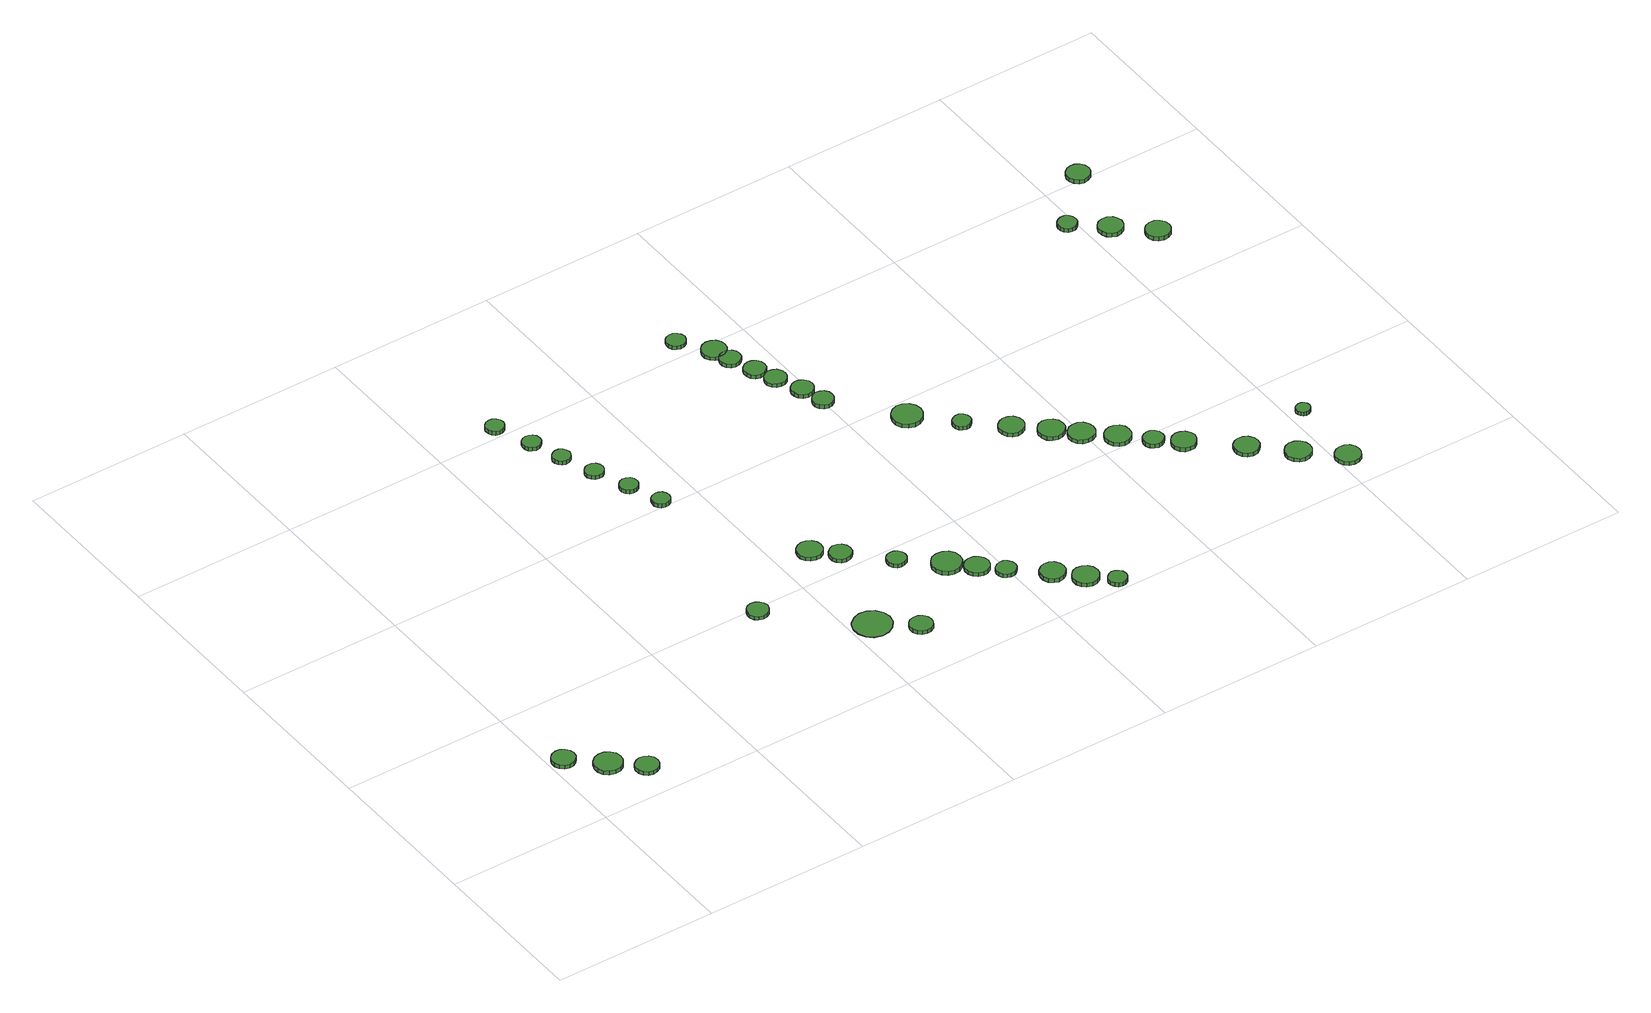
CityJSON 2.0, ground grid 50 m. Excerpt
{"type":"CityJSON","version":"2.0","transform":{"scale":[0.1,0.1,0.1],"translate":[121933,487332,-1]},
"CityObjects":{
"tree1":{"type":"SolitaryVegetationObject","attributes":{"function":"something"},"geometry":[{"type":"MultiSurface","lod":"1","boundaries":[[[0,1,2,3,4,5,6,7,8,9,10,11,12,13,14]],[[15,16,17,18,19,20,21,22,23,24,25,26,27,28,29]],[[0,29,28,1]],[[1,28,27,2]],[[2,27,26,3]],[[3,26,25,4]],[[4,25,24,5]],[[5,24,23,6]],[[6,23,22,7]],[[7,22,21,8]],[[8,21,20,9]],[[9,20,19,10]],[[10,19,18,11]],[[11,18,17,12]],[[12,17,16,13]],[[13,16,15,14]],[[14,15,29,0]]]}]},
"tree2":{"type":"SolitaryVegetationObject","attributes":{"function":"something"},"geometry":[{"type":"MultiSurface","lod":"1","boundaries":[[[30,31,32,33,34,35,36,37,38,39,40,41,42,43,44]],[[45,46,47,48,49,50,51,52,53,54,55,56,57,58,59]],[[30,59,58,31]],[[31,58,57,32]],[[32,57,56,33]],[[33,56,55,34]],[[34,55,54,35]],[[35,54,53,36]],[[36,53,52,37]],[[37,52,51,38]],[[38,51,50,39]],[[39,50,49,40]],[[40,49,48,41]],[[41,48,47,42]],[[42,47,46,43]],[[43,46,45,44]],[[44,45,59,30]]]}]},
"tree3":{"type":"SolitaryVegetationObject","attributes":{"function":"something"},"geometry":[{"type":"MultiSurface","lod":"1","boundaries":[[[60,61,62,63,64,65,66,67,68,69,70,71,72,73,74]],[[75,76,77,78,79,80,81,82,83,84,85,86,87,88,89]],[[60,89,88,61]],[[61,88,87,62]],[[62,87,86,63]],[[63,86,85,64]],[[64,85,84,65]],[[65,84,83,66]],[[66,83,82,67]],[[67,82,81,68]],[[68,81,80,69]],[[69,80,79,70]],[[70,79,78,71]],[[71,78,77,72]],[[72,77,76,73]],[[73,76,75,74]],[[74,75,89,60]]]}]},
"tree4":{"type":"SolitaryVegetationObject","attributes":{"function":"something"},"geometry":[{"type":"MultiSurface","lod":"1","boundaries":[[[90,91,92,93,94,95,96,97,98,99,100,101,102,103,104]],[[105,106,107,108,109,110,111,112,113,114,115,116,117,118,119]],[[90,119,118,91]],[[91,118,117,92]],[[92,117,116,93]],[[93,116,115,94]],[[94,115,114,95]],[[95,114,113,96]],[[96,113,112,97]],[[97,112,111,98]],[[98,111,110,99]],[[99,110,109,100]],[[100,109,108,101]],[[101,108,107,102]],[[102,107,106,103]],[[103,106,105,104]],[[104,105,119,90]]]}]},
"tree5":{"type":"SolitaryVegetationObject","attributes":{"function":"something"},"geometry":[{"type":"MultiSurface","lod":"1","boundaries":[[[120,121,122,123,124,125,126,127,128,129,130,131,132,133,134]],[[135,136,137,138,139,140,141,142,143,144,145,146,147,148,149]],[[120,149,148,121]],[[121,148,147,122]],[[122,147,146,123]],[[123,146,145,124]],[[124,145,144,125]],[[125,144,143,126]],[[126,143,142,127]],[[127,142,141,128]],[[128,141,140,129]],[[129,140,139,130]],[[130,139,138,131]],[[131,138,137,132]],[[132,137,136,133]],[[133,136,135,134]],[[134,135,149,120]]]}]},
"tree6":{"type":"SolitaryVegetationObject","attributes":{"function":"something"},"geometry":[{"type":"MultiSurface","lod":"1","boundaries":[[[150,151,152,153,154,155,156,157,158,159,160,161,162,163,164]],[[165,166,167,168,169,170,171,172,173,174,175,176,177,178,179]],[[150,179,178,151]],[[151,178,177,152]],[[152,177,176,153]],[[153,176,175,154]],[[154,175,174,155]],[[155,174,173,156]],[[156,173,172,157]],[[157,172,171,158]],[[158,171,170,159]],[[159,170,169,160]],[[160,169,168,161]],[[161,168,167,162]],[[162,167,166,163]],[[163,166,165,164]],[[164,165,179,150]]]}]},
"tree7":{"type":"SolitaryVegetationObject","attributes":{"function":"something"},"geometry":[{"type":"MultiSurface","lod":"1","boundaries":[[[180,181,182,183,184,185,186,187,188,189,190,191,192,193,194]],[[195,196,197,198,199,200,201,202,203,204,205,206,207,208,209]],[[180,209,208,181]],[[181,208,207,182]],[[182,207,206,183]],[[183,206,205,184]],[[184,205,204,185]],[[185,204,203,186]],[[186,203,202,187]],[[187,202,201,188]],[[188,201,200,189]],[[189,200,199,190]],[[190,199,198,191]],[[191,198,197,192]],[[192,197,196,193]],[[193,196,195,194]],[[194,195,209,180]]]}]},
"tree8":{"type":"SolitaryVegetationObject","attributes":{"function":"something"},"geometry":[{"type":"MultiSurface","lod":"1","boundaries":[[[210,211,212,213,214,215,216,217,218,219,220,221,222,223,224]],[[225,226,227,228,229,230,231,232,233,234,235,236,237,238,239]],[[210,239,238,211]],[[211,238,237,212]],[[212,237,236,213]],[[213,236,235,214]],[[214,235,234,215]],[[215,234,233,216]],[[216,233,232,217]],[[217,232,231,218]],[[218,231,230,219]],[[219,230,229,220]],[[220,229,228,221]],[[221,228,227,222]],[[222,227,226,223]],[[223,226,225,224]],[[224,225,239,210]]]}]},
"tree9":{"type":"SolitaryVegetationObject","attributes":{"function":"something"},"geometry":[{"type":"MultiSurface","lod":"1","boundaries":[[[240,241,242,243,244,245,246,247,248,249,250,251,252,253,254]],[[255,256,257,258,259,260,261,262,263,264,265,266,267,268,269]],[[240,269,268,241]],[[241,268,267,242]],[[242,267,266,243]],[[243,266,265,244]],[[244,265,264,245]],[[245,264,263,246]],[[246,263,262,247]],[[247,262,261,248]],[[248,261,260,249]],[[249,260,259,250]],[[250,259,258,251]],[[251,258,257,252]],[[252,257,256,253]],[[253,256,255,254]],[[254,255,269,240]]]}]},
"tree10":{"type":"SolitaryVegetationObject","attributes":{"function":"something"},"geometry":[{"type":"MultiSurface","lod":"1","boundaries":[[[270,271,272,273,274,275,276,277,278,279,280,281,282,283,284]],[[285,286,287,288,289,290,291,292,293,294,295,296,297,298,299]],[[270,299,298,271]],[[271,298,297,272]],[[272,297,296,273]],[[273,296,295,274]],[[274,295,294,275]],[[275,294,293,276]],[[276,293,292,277]],[[277,292,291,278]],[[278,291,290,279]],[[279,290,289,280]],[[280,289,288,281]],[[281,288,287,282]],[[282,287,286,283]],[[283,286,285,284]],[[284,285,299,270]]]}]},
"tree11":{"type":"SolitaryVegetationObject","attributes":{"function":"something"},"geometry":[{"type":"MultiSurface","lod":"1","boundaries":[[[300,301,302,303,304,305,306,307,308,309,310,311,312,313,314]],[[315,316,317,318,319,320,321,322,323,324,325,326,327,328,329]],[[300,329,328,301]],[[301,328,327,302]],[[302,327,326,303]],[[303,326,325,304]],[[304,325,324,305]],[[305,324,323,306]],[[306,323,322,307]],[[307,322,321,308]],[[308,321,320,309]],[[309,320,319,310]],[[310,319,318,311]],[[311,318,317,312]],[[312,317,316,313]],[[313,316,315,314]],[[314,315,329,300]]]}]},
"tree12":{"type":"SolitaryVegetationObject","attributes":{"function":"something"},"geometry":[{"type":"MultiSurface","lod":"1","boundaries":[[[330,331,332,333,334,335,336,337,338,339,340,341,342,343,344]],[[345,346,347,348,349,350,351,352,353,354,355,356,357,358,359]],[[330,359,358,331]],[[331,358,357,332]],[[332,357,356,333]],[[333,356,355,334]],[[334,355,354,335]],[[335,354,353,336]],[[336,353,352,337]],[[337,352,351,338]],[[338,351,350,339]],[[339,350,349,340]],[[340,349,348,341]],[[341,348,347,342]],[[342,347,346,343]],[[343,346,345,344]],[[344,345,359,330]]]}]},
"tree13":{"type":"SolitaryVegetationObject","attributes":{"function":"something"},"geometry":[{"type":"MultiSurface","lod":"1","boundaries":[[[360,361,362,363,364,365,366,367,368,369,370,371,372,373,374]],[[375,376,377,378,379,380,381,382,383,384,385,386,387,388,389]],[[360,389,388,361]],[[361,388,387,362]],[[362,387,386,363]],[[363,386,385,364]],[[364,385,384,365]],[[365,384,383,366]],[[366,383,382,367]],[[367,382,381,368]],[[368,381,380,369]],[[369,380,379,370]],[[370,379,378,371]],[[371,378,377,372]],[[372,377,376,373]],[[373,376,375,374]],[[374,375,389,360]]]}]},
"tree14":{"type":"SolitaryVegetationObject","attributes":{"function":"something"},"geometry":[{"type":"MultiSurface","lod":"1","boundaries":[[[390,391,392,393,394,395,396,397,398,399,400,401,402,403,404]],[[405,406,407,408,409,410,411,412,413,414,415,416,417,418,419]],[[390,419,418,391]],[[391,418,417,392]],[[392,417,416,393]],[[393,416,415,394]],[[394,415,414,395]],[[395,414,413,396]],[[396,413,412,397]],[[397,412,411,398]],[[398,411,410,399]],[[399,410,409,400]],[[400,409,408,401]],[[401,408,407,402]],[[402,407,406,403]],[[403,406,405,404]],[[404,405,419,390]]]}]},
"tree15":{"type":"SolitaryVegetationObject","attributes":{"function":"something"},"geometry":[{"type":"MultiSurface","lod":"1","boundaries":[[[420,421,422,423,424,425,426,427,428,429,430,431,432,433,434]],[[435,436,437,438,439,440,441,442,443,444,445,446,447,448,449]],[[420,449,448,421]],[[421,448,447,422]],[[422,447,446,423]],[[423,446,445,424]],[[424,445,444,425]],[[425,444,443,426]],[[426,443,442,427]],[[427,442,441,428]],[[428,441,440,429]],[[429,440,439,430]],[[430,439,438,431]],[[431,438,437,432]],[[432,437,436,433]],[[433,436,435,434]],[[434,435,449,420]]]}]},
"tree16":{"type":"SolitaryVegetationObject","attributes":{"function":"something"},"geometry":[{"type":"MultiSurface","lod":"1","boundaries":[[[450,451,452,453,454,455,456,457,458,459,460,461,462,463,464]],[[465,466,467,468,469,470,471,472,473,474,475,476,477,478,479]],[[450,479,478,451]],[[451,478,477,452]],[[452,477,476,453]],[[453,476,475,454]],[[454,475,474,455]],[[455,474,473,456]],[[456,473,472,457]],[[457,472,471,458]],[[458,471,470,459]],[[459,470,469,460]],[[460,469,468,461]],[[461,468,467,462]],[[462,467,466,463]],[[463,466,465,464]],[[464,465,479,450]]]}]},
"tree17":{"type":"SolitaryVegetationObject","attributes":{"function":"something"},"geometry":[{"type":"MultiSurface","lod":"1","boundaries":[[[480,481,482,483,484,485,486,487,488,489,490,491,492,493,494]],[[495,496,497,498,499,500,501,502,503,504,505,506,507,508,509]],[[480,509,508,481]],[[481,508,507,482]],[[482,507,506,483]],[[483,506,505,484]],[[484,505,504,485]],[[485,504,503,486]],[[486,503,502,487]],[[487,502,501,488]],[[488,501,500,489]],[[489,500,499,490]],[[490,499,498,491]],[[491,498,497,492]],[[492,497,496,493]],[[493,496,495,494]],[[494,495,509,480]]]}]},
"tree18":{"type":"SolitaryVegetationObject","attributes":{"function":"something"},"geometry":[{"type":"MultiSurface","lod":"1","boundaries":[[[510,511,512,513,514,515,516,517,518,519,520,521,522,523,524]],[[525,526,527,528,529,530,531,532,533,534,535,536,537,538,539]],[[510,539,538,511]],[[511,538,537,512]],[[512,537,536,513]],[[513,536,535,514]],[[514,535,534,515]],[[515,534,533,516]],[[516,533,532,517]],[[517,532,531,518]],[[518,531,530,519]],[[519,530,529,520]],[[520,529,528,521]],[[521,528,527,522]],[[522,527,526,523]],[[523,526,525,524]],[[524,525,539,510]]]}]},
"tree19":{"type":"SolitaryVegetationObject","attributes":{"function":"something"},"geometry":[{"type":"MultiSurface","lod":"1","boundaries":[[[540,541,542,543,544,545,546,547,548,549,550,551,552,553,554]],[[555,556,557,558,559,560,561,562,563,564,565,566,567,568,569]],[[540,569,568,541]],[[541,568,567,542]],[[542,567,566,543]],[[543,566,565,544]],[[544,565,564,545]],[[545,564,563,546]],[[546,563,562,547]],[[547,562,561,548]],[[548,561,560,549]],[[549,560,559,550]],[[550,559,558,551]],[[551,558,557,552]],[[552,557,556,553]],[[553,556,555,554]],[[554,555,569,540]]]}]},
"tree20":{"type":"SolitaryVegetationObject","attributes":{"function":"something"},"geometry":[{"type":"MultiSurface","lod":"1","boundaries":[[[570,571,572,573,574,575,576,577,578,579,580,581,582,583,584]],[[585,586,587,588,589,590,591,592,593,594,595,596,597,598,599]],[[570,599,598,571]],[[571,598,597,572]],[[572,597,596,573]],[[573,596,595,574]],[[574,595,594,575]],[[575,594,593,576]],[[576,593,592,577]],[[577,592,591,578]],[[578,591,590,579]],[[579,590,589,580]],[[580,589,588,581]],[[581,588,587,582]],[[582,587,586,583]],[[583,586,585,584]],[[584,585,599,570]]]}]},
"tree21":{"type":"SolitaryVegetationObject","attributes":{"function":"something"},"geometry":[{"type":"MultiSurface","lod":"1","boundaries":[[[600,601,602,603,604,605,606,607,608,609,610,611,612,613,614]],[[615,616,617,618,619,620,621,622,623,624,625,626,627,628,629]],[[600,629,628,601]],[[601,628,627,602]],[[602,627,626,603]],[[603,626,625,604]],[[604,625,624,605]],[[605,624,623,606]],[[606,623,622,607]],[[607,622,621,608]],[[608,621,620,609]],[[609,620,619,610]],[[610,619,618,611]],[[611,618,617,612]],[[612,617,616,613]],[[613,616,615,614]],[[614,615,629,600]]]}]},
"tree22":{"type":"SolitaryVegetationObject","attributes":{"function":"something"},"geometry":[{"type":"MultiSurface","lod":"1","boundaries":[[[630,631,632,633,634,635,636,637,638,639,640,641,642,643,644]],[[645,646,647,648,649,650,651,652,653,654,655,656,657,658,659]],[[630,659,658,631]],[[631,658,657,632]],[[632,657,656,633]],[[633,656,655,634]],[[634,655,654,635]],[[635,654,653,636]],[[636,653,652,637]],[[637,652,651,638]],[[638,651,650,639]],[[639,650,649,640]],[[640,649,648,641]],[[641,648,647,642]],[[642,647,646,643]],[[643,646,645,644]],[[644,645,659,630]]]}]},
"tree23":{"type":"SolitaryVegetationObject","attributes":{"function":"something"},"geometry":[{"type":"MultiSurface","lod":"1","boundaries":[[[660,661,662,663,664,665,666,667,668,669,670,671,672,673,674]],[[675,676,677,678,679,680,681,682,683,684,685,686,687,688,689]],[[660,689,688,661]],[[661,688,687,662]],[[662,687,686,663]],[[663,686,685,664]],[[664,685,684,665]],[[665,684,683,666]],[[666,683,682,667]],[[667,682,681,668]],[[668,681,680,669]],[[669,680,679,670]],[[670,679,678,671]],[[671,678,677,672]],[[672,677,676,673]],[[673,676,675,674]],[[674,675,689,660]]]}]},
"tree24":{"type":"SolitaryVegetationObject","attributes":{"function":"something"},"geometry":[{"type":"MultiSurface","lod":"1","boundaries":[[[690,691,692,693,694,695,696,697,698,699,700,701,702,703,704]],[[705,706,707,708,709,710,711,712,713,714,715,716,717,718,719]],[[690,719,718,691]],[[691,718,717,692]],[[692,717,716,693]],[[693,716,715,694]],[[694,715,714,695]],[[695,714,713,696]],[[696,713,712,697]],[[697,712,711,698]],[[698,711,710,699]],[[699,710,709,700]],[[700,709,708,701]],[[701,708,707,702]],[[702,707,706,703]],[[703,706,705,704]],[[704,705,719,690]]]}]},
"tree25":{"type":"SolitaryVegetationObject","attributes":{"function":"something"},"geometry":[{"type":"MultiSurface","lod":"1","boundaries":[[[720,721,722,723,724,725,726,727,728,729,730,731,732,733,734]],[[735,736,737,738,739,740,741,742,743,744,745,746,747,748,749]],[[720,749,748,721]],[[721,748,747,722]],[[722,747,746,723]],[[723,746,745,724]],[[724,745,744,725]],[[725,744,743,726]],[[726,743,742,727]],[[727,742,741,728]],[[728,741,740,729]],[[729,740,739,730]],[[730,739,738,731]],[[731,738,737,732]],[[732,737,736,733]],[[733,736,735,734]],[[734,735,749,720]]]}]},
"tree26":{"type":"SolitaryVegetationObject","attributes":{"function":"something"},"geometry":[{"type":"MultiSurface","lod":"1","boundaries":[[[750,751,752,753,754,755,756,757,758,759,760,761,762,763,764]],[[765,766,767,768,769,770,771,772,773,774,775,776,777,778,779]],[[750,779,778,751]],[[751,778,777,752]],[[752,777,776,753]],[[753,776,775,754]],[[754,775,774,755]],[[755,774,773,756]],[[756,773,772,757]],[[757,772,771,758]],[[758,771,770,759]],[[759,770,769,760]],[[760,769,768,761]],[[761,768,767,762]],[[762,767,766,763]],[[763,766,765,764]],[[764,765,779,750]]]}]},
"tree27":{"type":"SolitaryVegetationObject","attributes":{"function":"something"},"geometry":[{"type":"MultiSurface","lod":"1","boundaries":[[[780,781,782,783,784,785,786,787,788,789,790,791,792,793,794]],[[795,796,797,798,799,800,801,802,803,804,805,806,807,808,809]],[[780,809,808,781]],[[781,808,807,782]],[[782,807,806,783]],[[783,806,805,784]],[[784,805,804,785]],[[785,804,803,786]],[[786,803,802,787]],[[787,802,801,788]],[[788,801,800,789]],[[789,800,799,790]],[[790,799,798,791]],[[791,798,797,792]],[[792,797,796,793]],[[793,796,795,794]],[[794,795,809,780]]]}]},
"tree28":{"type":"SolitaryVegetationObject","attributes":{"function":"something"},"geometry":[{"type":"MultiSurface","lod":"1","boundaries":[[[810,811,812,813,814,815,816,817,818,819,820,821,822,823,824]],[[825,826,827,828,829,830,831,832,833,834,835,836,837,838,839]],[[810,839,838,811]],[[811,838,837,812]],[[812,837,836,813]],[[813,836,835,814]],[[814,835,834,815]],[[815,834,833,816]],[[816,833,832,817]],[[817,832,831,818]],[[818,831,830,819]],[[819,830,829,820]],[[820,829,828,821]],[[821,828,827,822]],[[822,827,826,823]],[[823,826,825,824]],[[824,825,839,810]]]}]},
"tree29":{"type":"SolitaryVegetationObject","attributes":{"function":"something"},"geometry":[{"type":"MultiSurface","lod":"1","boundaries":[[[840,841,842,843,844,845,846,847,848,849,850,851,852,853,854]],[[855,856,857,858,859,860,861,862,863,864,865,866,867,868,869]],[[840,869,868,841]],[[841,868,867,842]],[[842,867,866,843]],[[843,866,865,844]],[[844,865,864,845]],[[845,864,863,846]],[[846,863,862,847]],[[847,862,861,848]],[[848,861,860,849]],[[849,860,859,850]],[[850,859,858,851]],[[851,858,857,852]],[[852,857,856,853]],[[853,856,855,854]],[[854,855,869,840]]]}]},
"tree30":{"type":"SolitaryVegetationObject","attributes":{"function":"something"},"geometry":[{"type":"MultiSurface","lod":"1","boundaries":[[[870,871,872,873,874,875,876,877,878,879,880,881,882,883,884]],[[885,886,887,888,889,890,891,892,893,894,895,896,897,898,899]],[[870,899,898,871]],[[871,898,897,872]],[[872,897,896,873]],[[873,896,895,874]],[[874,895,894,875]],[[875,894,893,876]],[[876,893,892,877]],[[877,892,891,878]],[[878,891,890,879]],[[879,890,889,880]],[[880,889,888,881]],[[881,888,887,882]],[[882,887,886,883]],[[883,886,885,884]],[[884,885,899,870]]]}]},
"tree31":{"type":"SolitaryVegetationObject","attributes":{"function":"something"},"geometry":[{"type":"MultiSurface","lod":"1","boundaries":[[[900,901,902,903,904,905,906,907,908,909,910,911,912,913,914]],[[915,916,917,918,919,920,921,922,923,924,925,926,927,928,929]],[[900,929,928,901]],[[901,928,927,902]],[[902,927,926,903]],[[903,926,925,904]],[[904,925,924,905]],[[905,924,923,906]],[[906,923,922,907]],[[907,922,921,908]],[[908,921,920,909]],[[909,920,919,910]],[[910,919,918,911]],[[911,918,917,912]],[[912,917,916,913]],[[913,916,915,914]],[[914,915,929,900]]]}]},
"tree32":{"type":"SolitaryVegetationObject","attributes":{"function":"something"},"geometry":[{"type":"MultiSurface","lod":"1","boundaries":[[[930,931,932,933,934,935,936,937,938,939,940,941,942,943,944]],[[945,946,947,948,949,950,951,952,953,954,955,956,957,958,959]],[[930,959,958,931]],[[931,958,957,932]],[[932,957,956,933]],[[933,956,955,934]],[[934,955,954,935]],[[935,954,953,936]],[[936,953,952,937]],[[937,952,951,938]],[[938,951,950,939]],[[939,950,949,940]],[[940,949,948,941]],[[941,948,947,942]],[[942,947,946,943]],[[943,946,945,944]],[[944,945,959,930]]]}]},
"tree33":{"type":"SolitaryVegetationObject","attributes":{"function":"something"},"geometry":[{"type":"MultiSurface","lod":"1","boundaries":[[[960,961,962,963,964,965,966,967,968,969,970,971,972,973,974]],[[975,976,977,978,979,980,981,982,983,984,985,986,987,988,989]],[[960,989,988,961]],[[961,988,987,962]],[[962,987,986,963]],[[963,986,985,964]],[[964,985,984,965]],[[965,984,983,966]],[[966,983,982,967]],[[967,982,981,968]],[[968,981,980,969]],[[969,980,979,970]],[[970,979,978,971]],[[971,978,977,972]],[[972,977,976,973]],[[973,976,975,974]],[[974,975,989,960]]]}]},
"tree34":{"type":"SolitaryVegetationObject","attributes":{"function":"something"},"geometry":[{"type":"MultiSurface","lod":"1","boundaries":[[[990,991,992,993,994,995,996,997,998,999,1000,1001,1002,1003,1004]],[[1005,1006,1007,1008,1009,1010,1011,1012,1013,1014,1015,1016,1017,1018,1019]],[[990,1019,1018,991]],[[991,1018,1017,992]],[[992,1017,1016,993]],[[993,1016,1015,994]],[[994,1015,1014,995]],[[995,1014,1013,996]],[[996,1013,1012,997]],[[997,1012,1011,998]],[[998,1011,1010,999]],[[999,1010,1009,1000]],[[1000,1009,1008,1001]],[[1001,1008,1007,1002]],[[1002,1007,1006,1003]],[[1003,1006,1005,1004]],[[1004,1005,1019,990]]]}]},
"tree35":{"type":"SolitaryVegetationObject","attributes":{"function":"something"},"geometry":[{"type":"MultiSurface","lod":"1","boundaries":[[[1020,1021,1022,1023,1024,1025,1026,1027,1028,1029,1030,1031,1032,1033,1034]],[[1035,1036,1037,1038,1039,1040,1041,1042,1043,1044,1045,1046,1047,1048,1049]],[[1020,1049,1048,1021]],[[1021,1048,1047,1022]],[[1022,1047,1046,1023]],[[1023,1046,1045,1024]],[[1024,1045,1044,1025]],[[1025,1044,1043,1026]],[[1026,1043,1042,1027]],[[1027,1042,1041,1028]],[[1028,1041,1040,1029]],[[1029,1040,1039,1030]],[[1030,1039,1038,1031]],[[1031,1038,1037,1032]],[[1032,1037,1036,1033]],[[1033,1036,1035,1034]],[[1034,1035,1049,1020]]]}]},
"tree36":{"type":"SolitaryVegetationObject","attributes":{"function":"something"},"geometry":[{"type":"MultiSurface","lod":"1","boundaries":[[[1050,1051,1052,1053,1054,1055,1056,1057,1058,1059,1060,1061,1062,1063,1064]],[[1065,1066,1067,1068,1069,1070,1071,1072,1073,1074,1075,1076,1077,1078,1079]],[[1050,1079,1078,1051]],[[1051,1078,1077,1052]],[[1052,1077,1076,1053]],[[1053,1076,1075,1054]],[[1054,1075,1074,1055]],[[1055,1074,1073,1056]],[[1056,1073,1072,1057]],[[1057,1072,1071,1058]],[[1058,1071,1070,1059]],[[1059,1070,1069,1060]],[[1060,1069,1068,1061]],[[1061,1068,1067,1062]],[[1062,1067,1066,1063]],[[1063,1066,1065,1064]],[[1064,1065,1079,1050]]]}]},
"tree37":{"type":"SolitaryVegetationObject","attributes":{"function":"something"},"geometry":[{"type":"MultiSurface","lod":"1","boundaries":[[[1080,1081,1082,1083,1084,1085,1086,1087,1088,1089,1090,1091,1092,1093,1094]],[[1095,1096,1097,1098,1099,1100,1101,1102,1103,1104,1105,1106,1107,1108,1109]],[[1080,1109,1108,1081]],[[1081,1108,1107,1082]],[[1082,1107,1106,1083]],[[1083,1106,1105,1084]],[[1084,1105,1104,1085]],[[1085,1104,1103,1086]],[[1086,1103,1102,1087]],[[1087,1102,1101,1088]],[[1088,1101,1100,1089]],[[1089,1100,1099,1090]],[[1090,1099,1098,1091]],[[1091,1098,1097,1092]],[[1092,1097,1096,1093]],[[1093,1096,1095,1094]],[[1094,1095,1109,1080]]]}]},
"tree38":{"type":"SolitaryVegetationObject","attributes":{"function":"something"},"geometry":[{"type":"MultiSurface","lod":"1","boundaries":[[[1110,1111,1112,1113,1114,1115,1116,1117,1118,1119,1120,1121,1122,1123,1124]],[[1125,1126,1127,1128,1129,1130,1131,1132,1133,1134,1135,1136,1137,1138,1139]],[[1110,1139,1138,1111]],[[1111,1138,1137,1112]],[[1112,1137,1136,1113]],[[1113,1136,1135,1114]],[[1114,1135,1134,1115]],[[1115,1134,1133,1116]],[[1116,1133,1132,1117]],[[1117,1132,1131,1118]],[[1118,1131,1130,1119]],[[1119,1130,1129,1120]],[[1120,1129,1128,1121]],[[1121,1128,1127,1122]],[[1122,1127,1126,1123]],[[1123,1126,1125,1124]],[[1124,1125,1139,1110]]]}]},
"tree39":{"type":"SolitaryVegetationObject","attributes":{"function":"something"},"geometry":[{"type":"MultiSurface","lod":"1","boundaries":[[[1140,1141,1142,1143,1144,1145,1146,1147,1148,1149,1150,1151,1152,1153,1154]],[[1155,1156,1157,1158,1159,1160,1161,1162,1163,1164,1165,1166,1167,1168,1169]],[[1140,1169,1168,1141]],[[1141,1168,1167,1142]],[[1142,1167,1166,1143]],[[1143,1166,1165,1144]],[[1144,1165,1164,1145]],[[1145,1164,1163,1146]],[[1146,1163,1162,1147]],[[1147,1162,1161,1148]],[[1148,1161,1160,1149]],[[1149,1160,1159,1150]],[[1150,1159,1158,1151]],[[1151,1158,1157,1152]],[[1152,1157,1156,1153]],[[1153,1156,1155,1154]],[[1154,1155,1169,1140]]]}]},
"tree40":{"type":"SolitaryVegetationObject","attributes":{"function":"something"},"geometry":[{"type":"MultiSurface","lod":"1","boundaries":[[[1170,1171,1172,1173,1174,1175,1176,1177,1178,1179,1180,1181,1182,1183,1184]],[[1185,1186,1187,1188,1189,1190,1191,1192,1193,1194,1195,1196,1197,1198,1199]],[[1170,1199,1198,1171]],[[1171,1198,1197,1172]],[[1172,1197,1196,1173]],[[1173,1196,1195,1174]],[[1174,1195,1194,1175]],[[1175,1194,1193,1176]],[[1176,1193,1192,1177]],[[1177,1192,1191,1178]],[[1178,1191,1190,1179]],[[1179,1190,1189,1180]],[[1180,1189,1188,1181]],[[1181,1188,1187,1182]],[[1182,1187,1186,1183]],[[1183,1186,1185,1184]],[[1184,1185,1199,1170]]]}]},
"tree41":{"type":"SolitaryVegetationObject","attributes":{"function":"something"},"geometry":[{"type":"MultiSurface","lod":"1","boundaries":[[[1200,1201,1202,1203,1204,1205,1206,1207,1208,1209,1210,1211,1212,1213,1214]],[[1215,1216,1217,1218,1219,1220,1221,1222,1223,1224,1225,1226,1227,1228,1229]],[[1200,1229,1228,1201]],[[1201,1228,1227,1202]],[[1202,1227,1226,1203]],[[1203,1226,1225,1204]],[[1204,1225,1224,1205]],[[1205,1224,1223,1206]],[[1206,1223,1222,1207]],[[1207,1222,1221,1208]],[[1208,1221,1220,1209]],[[1209,1220,1219,1210]],[[1210,1219,1218,1211]],[[1211,1218,1217,1212]],[[1212,1217,1216,1213]],[[1213,1216,1215,1214]],[[1214,1215,1229,1200]]]}]},
"tree42":{"type":"SolitaryVegetationObject","attributes":{"function":"something"},"geometry":[{"type":"MultiSurface","lod":"1","boundaries":[[[1230,1231,1232,1233,1234,1235,1236,1237,1238,1239,1240,1241,1242,1243,1244]],[[1245,1246,1247,1248,1249,1250,1251,1252,1253,1254,1255,1256,1257,1258,1259]],[[1230,1259,1258,1231]],[[1231,1258,1257,1232]],[[1232,1257,1256,1233]],[[1233,1256,1255,1234]],[[1234,1255,1254,1235]],[[1235,1254,1253,1236]],[[1236,1253,1252,1237]],[[1237,1252,1251,1238]],[[1238,1251,1250,1239]],[[1239,1250,1249,1240]],[[1240,1249,1248,1241]],[[1241,1248,1247,1242]],[[1242,1247,1246,1243]],[[1243,1246,1245,1244]],[[1244,1245,1259,1230]]]}]},
"tree43":{"type":"SolitaryVegetationObject","attributes":{"function":"something"},"geometry":[{"type":"MultiSurface","lod":"1","boundaries":[[[1260,1261,1262,1263,1264,1265,1266,1267,1268,1269,1270,1271,1272,1273,1274]],[[1275,1276,1277,1278,1279,1280,1281,1282,1283,1284,1285,1286,1287,1288,1289]],[[1260,1289,1288,1261]],[[1261,1288,1287,1262]],[[1262,1287,1286,1263]],[[1263,1286,1285,1264]],[[1264,1285,1284,1265]],[[1265,1284,1283,1266]],[[1266,1283,1282,1267]],[[1267,1282,1281,1268]],[[1268,1281,1280,1269]],[[1269,1280,1279,1270]],[[1270,1279,1278,1271]],[[1271,1278,1277,1272]],[[1272,1277,1276,1273]],[[1273,1276,1275,1274]],[[1274,1275,1289,1260]]]}]},
"tree44":{"type":"SolitaryVegetationObject","attributes":{"function":"something"},"geometry":[{"type":"MultiSurface","lod":"1","boundaries":[[[1290,1291,1292,1293,1294,1295,1296,1297,1298,1299,1300,1301,1302,1303,1304]],[[1305,1306,1307,1308,1309,1310,1311,1312,1313,1314,1315,1316,1317,1318,1319]],[[1290,1319,1318,1291]],[[1291,1318,1317,1292]],[[1292,1317,1316,1293]],[[1293,1316,1315,1294]],[[1294,1315,1314,1295]],[[1295,1314,1313,1296]],[[1296,1313,1312,1297]],[[1297,1312,1311,1298]],[[1298,1311,1310,1299]],[[1299,1310,1309,1300]],[[1300,1309,1308,1301]],[[1301,1308,1307,1302]],[[1302,1307,1306,1303]],[[1303,1306,1305,1304]],[[1304,1305,1319,1290]]]}]}
},
"vertices":[
[76,259,27],[73,273,27],[64,285,27],[52,292,27],[38,293,27],[24,289,27],[13,279,27],[8,266,27],[8,252,27],[13,239,27],[24,229,27],[38,225,27],[52,226,27],[64,233,27],[73,245,27],[73,245,14],[64,233,14],[52,226,14],[38,225,14],[24,229,14],[13,239,14],[8,252,14],[8,266,14],[13,279,14],[24,289,14],[38,293,14],[52,292,14],[64,285,14],[73,273,14],[76,259,14],
[172,174,28],[168,191,28],[158,205,28],[143,214,28],[126,215,28],[109,210,28],[96,198,28],[89,182,28],[89,165,28],[96,149,28],[109,138,28],[126,132,28],[143,134,28],[158,143,28],[168,157,28],[168,157,15],[158,143,15],[143,134,15],[126,132,15],[109,138,15],[96,149,15],[89,165,15],[89,182,15],[96,198,15],[109,210,15],[126,215,15],[143,214,15],[158,205,15],[168,191,15],[172,174,15],
[247,106,26],[244,121,26],[235,132,26],[223,139,26],[208,141,26],[195,136,26],[184,127,26],[178,114,26],[178,99,26],[184,86,26],[195,76,26],[208,72,26],[223,74,26],[235,81,26],[244,92,26],[244,92,14],[235,81,14],[223,74,14],[208,72,14],[195,76,14],[184,86,14],[178,99,14],[178,114,14],[184,127,14],[195,136,14],[208,141,14],[223,139,14],[235,132,14],[244,121,14],[247,106,14],
[866,474,30],[863,487,30],[855,498,30],[844,504,30],[831,506,30],[818,502,30],[808,493,30],[803,481,30],[803,467,30],[808,455,30],[818,446,30],[831,442,30],[844,444,30],[855,450,30],[863,461,30],[863,461,18],[855,450,18],[844,444,18],[831,442,18],[818,446,18],[808,455,18],[803,467,18],[803,481,18],[808,493,18],[818,502,18],[831,506,18],[844,504,18],[855,498,18],[863,487,18],[866,474,18],
[1123,263,12],[1118,286,12],[1104,305,12],[1084,317,12],[1060,320,12],[1038,312,12],[1020,297,12],[1011,275,12],[1011,251,12],[1020,230,12],[1038,214,12],[1060,207,12],[1084,209,12],[1104,221,12],[1118,240,12],[1118,240,9],[1104,221,9],[1084,209,9],[1060,207,9],[1038,214,9],[1020,230,9],[1011,251,9],[1011,275,9],[1020,297,9],[1038,312,9],[1060,320,9],[1084,317,9],[1104,305,9],[1118,286,9],[1123,263,9],
[730,1533,25],[728,1544,25],[721,1553,25],[711,1559,25],[700,1560,25],[689,1557,25],[681,1549,25],[676,1539,25],[676,1527,25],[681,1517,25],[689,1509,25],[700,1506,25],[711,1507,25],[721,1513,25],[728,1522,25],[728,1522,12],[721,1513,12],[711,1507,12],[700,1506,12],[689,1509,12],[681,1517,12],[676,1527,12],[676,1539,12],[681,1549,12],[689,1557,12],[700,1560,12],[711,1559,12],[721,1553,12],[728,1544,12],[730,1533,12],
[774,1421,23],[772,1433,23],[765,1442,23],[755,1447,23],[744,1449,23],[733,1445,23],[724,1438,23],[720,1427,23],[720,1416,23],[724,1405,23],[733,1398,23],[744,1394,23],[755,1395,23],[765,1401,23],[772,1410,23],[772,1410,11],[765,1401,11],[755,1395,11],[744,1394,11],[733,1398,11],[724,1405,11],[720,1416,11],[720,1427,11],[724,1438,11],[733,1445,11],[744,1449,11],[755,1447,11],[765,1442,11],[772,1433,11],[774,1421,11],
[806,1327,23],[803,1337,23],[797,1346,23],[787,1352,23],[776,1353,23],[766,1349,23],[758,1342,23],[753,1332,23],[753,1321,23],[758,1311,23],[766,1304,23],[776,1300,23],[787,1302,23],[797,1307,23],[803,1316,23],[803,1316,10],[797,1307,10],[787,1302,10],[776,1300,10],[766,1304,10],[758,1311,10],[753,1321,10],[753,1332,10],[758,1342,10],[766,1349,10],[776,1353,10],[787,1352,10],[797,1346,10],[803,1337,10],[806,1327,10],
[845,1225,23],[842,1236,23],[836,1245,23],[826,1251,23],[814,1252,23],[804,1249,23],[795,1241,23],[790,1231,23],[790,1219,23],[795,1209,23],[804,1201,23],[814,1198,23],[826,1199,23],[836,1205,23],[842,1214,23],[842,1214,11],[836,1205,11],[826,1199,11],[814,1198,11],[804,1201,11],[795,1209,11],[790,1219,11],[790,1231,11],[795,1241,11],[804,1249,11],[814,1252,11],[826,1251,11],[836,1245,11],[842,1236,11],[845,1225,11],
[886,1121,23],[884,1133,23],[877,1142,23],[867,1147,23],[856,1149,23],[845,1145,23],[837,1137,23],[832,1127,23],[832,1116,23],[837,1105,23],[845,1098,23],[856,1094,23],[867,1095,23],[877,1101,23],[884,1110,23],[884,1110,10],[877,1101,10],[867,1095,10],[856,1094,10],[845,1098,10],[837,1105,10],[832,1116,10],[832,1127,10],[837,1137,10],[845,1145,10],[856,1149,10],[867,1147,10],[877,1142,10],[884,1133,10],[886,1121,10],
[922,1021,24],[919,1032,24],[913,1041,24],[903,1046,24],[892,1047,24],[882,1044,24],[873,1037,24],[869,1026,24],[869,1015,24],[873,1005,24],[882,998,24],[892,995,24],[903,996,24],[913,1001,24],[919,1010,24],[919,1010,11],[913,1001,11],[903,996,11],[892,995,11],[882,998,11],[873,1005,11],[869,1015,11],[869,1026,11],[873,1037,11],[882,1044,11],[892,1047,11],[903,1046,11],[913,1041,11],[919,1032,11],[922,1021,11],
[1199,175,27],[1196,188,27],[1188,200,27],[1176,207,27],[1162,208,27],[1148,204,27],[1138,195,27],[1132,182,27],[1132,168,27],[1138,155,27],[1148,145,27],[1162,141,27],[1176,142,27],[1188,149,27],[1196,161,27],[1196,161,15],[1188,149,15],[1176,142,15],[1162,141,15],[1148,145,15],[1138,155,15],[1132,168,15],[1132,182,15],[1138,195,15],[1148,204,15],[1162,208,15],[1176,207,15],[1188,200,15],[1196,188,15],[1199,175,15],
[1135,607,28],[1132,622,28],[1123,634,28],[1109,642,28],[1094,644,28],[1079,639,28],[1068,629,28],[1062,615,28],[1062,599,28],[1068,585,28],[1079,575,28],[1094,570,28],[1109,571,28],[1123,579,28],[1132,592,28],[1132,592,16],[1123,579,16],[1109,571,16],[1094,570,16],[1079,575,16],[1068,585,16],[1062,599,16],[1062,615,16],[1068,629,16],[1079,639,16],[1094,644,16],[1109,642,16],[1123,634,16],[1132,622,16],[1135,607,16],
[1194,552,26],[1192,565,26],[1183,576,26],[1172,583,26],[1158,585,26],[1145,580,26],[1135,571,26],[1129,559,26],[1129,545,26],[1135,533,26],[1145,523,26],[1158,519,26],[1172,521,26],[1183,527,26],[1192,538,26],[1192,538,14],[1183,527,14],[1172,521,14],[1158,519,14],[1145,523,14],[1135,533,14],[1129,545,14],[1129,559,14],[1135,571,14],[1145,580,14],[1158,585,14],[1172,583,14],[1183,576,14],[1192,565,14],[1194,552,14],
[1302,447,24],[1300,458,24],[1293,468,24],[1282,474,24],[1270,475,24],[1259,472,24],[1250,464,24],[1245,453,24],[1245,440,24],[1250,429,24],[1259,421,24],[1270,418,24],[1282,419,24],[1293,425,24],[1300,435,24],[1300,435,12],[1293,425,12],[1282,419,12],[1270,418,12],[1259,421,12],[1250,429,12],[1245,440,12],[1245,453,12],[1250,464,12],[1259,472,12],[1270,475,12],[1282,474,12],[1293,468,12],[1300,458,12],[1302,447,12],
[1417,352,27],[1414,370,27],[1403,385,27],[1387,394,27],[1369,396,27],[1351,391,27],[1338,378,27],[1330,362,27],[1330,343,27],[1338,326,27],[1351,314,27],[1369,308,27],[1387,310,27],[1403,320,27],[1414,334,27],[1414,334,14],[1403,320,14],[1387,310,14],[1369,308,14],[1351,314,14],[1338,326,14],[1330,343,14],[1330,362,14],[1338,378,14],[1351,391,14],[1369,396,14],[1387,394,14],[1403,385,14],[1414,370,14],[1417,352,14],
[1471,295,25],[1467,310,25],[1459,322,25],[1445,330,25],[1430,331,25],[1416,327,25],[1405,317,25],[1399,303,25],[1399,288,25],[1405,274,25],[1416,264,25],[1430,259,25],[1445,261,25],[1459,268,25],[1467,280,25],[1467,280,13],[1459,268,13],[1445,261,13],[1430,259,13],[1416,264,13],[1405,274,13],[1399,288,13],[1399,303,13],[1405,317,13],[1416,327,13],[1430,331,13],[1445,330,13],[1459,322,13],[1467,310,13],[1471,295,13],
[1522,240,25],[1520,252,25],[1512,262,25],[1502,269,25],[1489,270,25],[1478,266,25],[1468,258,25],[1463,246,25],[1463,234,25],[1468,223,25],[1478,215,25],[1489,211,25],[1502,212,25],[1512,218,25],[1520,228,25],[1520,228,13],[1512,218,13],[1502,212,13],[1489,211,13],[1478,215,13],[1468,223,13],[1463,234,13],[1463,246,13],[1468,258,13],[1478,266,13],[1489,270,13],[1502,269,13],[1512,262,13],[1520,252,13],[1522,240,13],
[1624,156,27],[1621,171,27],[1612,184,27],[1599,192,27],[1583,193,27],[1569,188,27],[1557,178,27],[1551,164,27],[1551,149,27],[1557,134,27],[1569,124,27],[1583,119,27],[1599,121,27],[1612,129,27],[1621,141,27],[1621,141,14],[1612,129,14],[1599,121,14],[1583,119,14],[1569,124,14],[1557,134,14],[1551,149,14],[1551,164,14],[1557,178,14],[1569,188,14],[1583,193,14],[1599,192,14],[1612,184,14],[1621,171,14],[1624,156,14],
[1690,91,26],[1687,107,26],[1677,120,26],[1663,128,26],[1647,130,26],[1632,125,26],[1620,114,26],[1614,99,26],[1614,83,26],[1620,69,26],[1632,58,26],[1647,53,26],[1663,55,26],[1677,63,26],[1687,76,26],[1687,76,13],[1677,63,13],[1663,55,13],[1647,53,13],[1632,58,13],[1620,69,13],[1614,83,13],[1614,99,13],[1620,114,13],[1632,125,13],[1647,130,13],[1663,128,13],[1677,120,13],[1687,107,13],[1690,91,13],
[1745,35,25],[1743,46,25],[1736,56,25],[1726,61,25],[1715,63,25],[1704,59,25],[1696,51,25],[1691,41,25],[1691,29,25],[1696,19,25],[1704,11,25],[1715,8,25],[1726,9,25],[1736,15,25],[1743,24,25],[1743,24,12],[1736,15,12],[1726,9,12],[1715,8,12],[1704,11,12],[1696,19,12],[1691,29,12],[1691,41,12],[1696,51,12],[1704,59,12],[1715,63,12],[1726,61,12],[1736,56,12],[1743,46,12],[1745,35,12],
[1342,1550,27],[1339,1562,27],[1332,1571,27],[1322,1577,27],[1310,1578,27],[1299,1575,27],[1290,1567,27],[1286,1556,27],[1286,1544,27],[1290,1533,27],[1299,1526,27],[1310,1522,27],[1322,1523,27],[1332,1529,27],[1339,1539,27],[1339,1539,15],[1332,1529,15],[1322,1523,15],[1310,1522,15],[1299,1526,15],[1290,1533,15],[1286,1544,15],[1286,1556,15],[1290,1567,15],[1299,1575,15],[1310,1578,15],[1322,1577,15],[1332,1571,15],[1339,1562,15],[1342,1550,15],
[1424,1407,24],[1422,1420,24],[1414,1430,24],[1403,1437,24],[1390,1438,24],[1378,1434,24],[1368,1425,24],[1363,1413,24],[1363,1401,24],[1368,1389,24],[1378,1380,24],[1390,1376,24],[1403,1378,24],[1414,1384,24],[1422,1394,24],[1422,1394,12],[1414,1384,12],[1403,1378,12],[1390,1376,12],[1378,1380,12],[1368,1389,12],[1363,1401,12],[1363,1413,12],[1368,1425,12],[1378,1434,12],[1390,1438,12],[1403,1437,12],[1414,1430,12],[1422,1420,12],[1424,1407,12],
[1414,1462,25],[1411,1476,25],[1402,1489,25],[1389,1496,25],[1374,1498,25],[1359,1493,25],[1348,1483,25],[1342,1469,25],[1342,1454,25],[1348,1440,25],[1359,1430,25],[1374,1426,25],[1389,1427,25],[1402,1435,25],[1411,1447,25],[1411,1447,13],[1402,1435,13],[1389,1427,13],[1374,1426,13],[1359,1430,13],[1348,1440,13],[1342,1454,13],[1342,1469,13],[1348,1483,13],[1359,1493,13],[1374,1498,13],[1389,1496,13],[1402,1489,13],[1411,1476,13],[1414,1462,13],
[1454,1332,24],[1452,1345,24],[1444,1356,24],[1432,1363,24],[1419,1364,24],[1406,1360,24],[1396,1351,24],[1391,1339,24],[1391,1326,24],[1396,1313,24],[1406,1304,24],[1419,1300,24],[1432,1302,24],[1444,1308,24],[1452,1319,24],[1452,1319,12],[1444,1308,12],[1432,1302,12],[1419,1300,12],[1406,1304,12],[1396,1313,12],[1391,1326,12],[1391,1339,12],[1396,1351,12],[1406,1360,12],[1419,1364,12],[1432,1363,12],[1444,1356,12],[1452,1345,12],[1454,1332,12],
[1479,1269,24],[1476,1282,24],[1468,1293,24],[1457,1299,24],[1444,1301,24],[1431,1297,24],[1421,1288,24],[1415,1275,24],[1415,1262,24],[1421,1250,24],[1431,1241,24],[1444,1237,24],[1457,1238,24],[1468,1245,24],[1476,1256,24],[1476,1256,12],[1468,1245,12],[1457,1238,12],[1444,1237,12],[1431,1241,12],[1421,1250,12],[1415,1262,12],[1415,1275,12],[1421,1288,12],[1431,1297,12],[1444,1301,12],[1457,1299,12],[1468,1293,12],[1476,1282,12],[1479,1269,12],
[1527,1115,30],[1525,1127,30],[1517,1138,30],[1506,1144,30],[1493,1146,30],[1481,1142,30],[1471,1133,30],[1466,1121,30],[1466,1108,30],[1471,1097,30],[1481,1088,30],[1493,1084,30],[1506,1085,30],[1517,1092,30],[1525,1102,30],[1525,1102,17],[1517,1092,17],[1506,1085,17],[1493,1084,17],[1481,1088,17],[1471,1097,17],[1466,1108,17],[1466,1121,17],[1471,1133,17],[1481,1142,17],[1493,1146,17],[1506,1144,17],[1517,1138,17],[1525,1127,17],[1527,1115,17],
[1511,1187,27],[1508,1200,27],[1500,1211,27],[1488,1218,27],[1475,1219,27],[1462,1215,27],[1452,1206,27],[1447,1194,27],[1447,1181,27],[1452,1168,27],[1462,1159,27],[1475,1155,27],[1488,1157,27],[1500,1163,27],[1508,1174,27],[1508,1174,14],[1500,1163,14],[1488,1157,14],[1475,1155,14],[1462,1159,14],[1452,1168,14],[1447,1181,14],[1447,1194,14],[1452,1206,14],[1462,1215,14],[1475,1219,14],[1488,1218,14],[1500,1211,14],[1508,1200,14],[1511,1187,14],
[1688,927,31],[1684,945,31],[1673,960,31],[1657,970,31],[1639,972,31],[1621,966,31],[1607,953,31],[1600,936,31],[1600,918,31],[1607,901,31],[1621,888,31],[1639,882,31],[1657,884,31],[1673,894,31],[1684,909,31],[1684,909,18],[1673,894,18],[1657,884,18],[1639,882,18],[1621,888,18],[1607,901,18],[1600,918,18],[1600,936,18],[1607,953,18],[1621,966,18],[1639,972,18],[1657,970,18],[1673,960,18],[1684,945,18],[1688,927,18],
[1780,825,26],[1778,836,26],[1771,845,26],[1761,851,26],[1750,852,26],[1740,848,26],[1731,841,26],[1727,831,26],[1727,819,26],[1731,809,26],[1740,802,26],[1750,798,26],[1761,799,26],[1771,805,26],[1778,814,26],[1778,814,13],[1771,805,13],[1761,799,13],[1750,798,13],[1740,802,13],[1731,809,13],[1727,819,13],[1727,831,13],[1731,841,13],[1740,848,13],[1750,852,13],[1761,851,13],[1771,845,13],[1778,836,13],[1780,825,13],
[1890,733,25],[1887,748,25],[1878,761,25],[1865,768,25],[1849,770,25],[1835,765,25],[1823,755,25],[1817,741,25],[1817,725,25],[1823,711,25],[1835,701,25],[1849,696,25],[1865,698,25],[1878,705,25],[1887,718,25],[1887,718,13],[1878,705,13],[1865,698,13],[1849,696,13],[1835,701,13],[1823,711,13],[1817,725,13],[1817,741,13],[1823,755,13],[1835,765,13],[1849,770,13],[1865,768,13],[1878,761,13],[1887,748,13],[1890,733,13],
[1973,660,25],[1970,676,25],[1960,689,25],[1946,697,25],[1930,699,25],[1915,694,25],[1903,683,25],[1897,668,25],[1897,652,25],[1903,637,25],[1915,627,25],[1930,622,25],[1946,623,25],[1960,631,25],[1970,644,25],[1970,644,12],[1960,631,12],[1946,623,12],[1930,622,12],[1915,627,12],[1903,637,12],[1897,652,12],[1897,668,12],[1903,683,12],[1915,694,12],[1930,699,12],[1946,697,12],[1960,689,12],[1970,676,12],[1973,660,12],
[2033,603,24],[2029,619,24],[2020,632,24],[2006,640,24],[1990,641,24],[1975,637,24],[1963,626,24],[1956,611,24],[1956,595,24],[1963,580,24],[1975,570,24],[1990,565,24],[2006,566,24],[2020,574,24],[2029,587,24],[2029,587,11],[2020,574,11],[2006,566,11],[1990,565,11],[1975,570,11],[1963,580,11],[1956,595,11],[1956,611,11],[1963,626,11],[1975,637,11],[1990,641,11],[2006,640,11],[2020,632,11],[2029,619,11],[2033,603,11],
[2106,537,24],[2103,553,24],[2094,566,24],[2080,574,24],[2064,575,24],[2049,570,24],[2037,560,24],[2030,545,24],[2030,529,24],[2037,514,24],[2049,503,24],[2064,498,24],[2080,500,24],[2094,508,24],[2103,521,24],[2103,521,12],[2094,508,12],[2080,500,12],[2064,498,12],[2049,503,12],[2037,514,12],[2030,529,12],[2030,545,12],[2037,560,12],[2049,570,12],[2064,575,12],[2080,574,12],[2094,566,12],[2103,553,12],[2106,537,12],
[2169,470,24],[2167,482,24],[2159,492,24],[2148,499,24],[2136,500,24],[2124,496,24],[2114,488,24],[2109,476,24],[2109,463,24],[2114,452,24],[2124,443,24],[2136,439,24],[2148,441,24],[2159,447,24],[2167,457,24],[2167,457,11],[2159,447,11],[2148,441,11],[2136,439,11],[2124,443,11],[2114,452,11],[2109,463,11],[2109,476,11],[2114,488,11],[2124,496,11],[2136,500,11],[2148,499,11],[2159,492,11],[2167,482,11],[2169,470,11],
[2238,415,24],[2234,430,24],[2225,442,24],[2212,449,24],[2197,451,24],[2183,446,24],[2172,436,24],[2166,422,24],[2166,407,24],[2172,393,24],[2183,383,24],[2197,379,24],[2212,380,24],[2225,388,24],[2234,400,24],[2234,400,11],[2225,388,11],[2212,380,11],[2197,379,11],[2183,383,11],[2172,393,11],[2166,407,11],[2166,422,11],[2172,436,11],[2183,446,11],[2197,451,11],[2212,449,11],[2225,442,11],[2234,430,11],[2238,415,11],
[2364,298,25],[2361,313,25],[2352,326,25],[2339,333,25],[2323,335,25],[2309,330,25],[2297,320,25],[2291,306,25],[2291,290,25],[2297,276,25],[2309,266,25],[2323,261,25],[2339,263,25],[2352,271,25],[2361,283,25],[2361,283,13],[2352,271,13],[2339,263,13],[2323,261,13],[2309,266,13],[2297,276,13],[2291,290,13],[2291,306,13],[2297,320,13],[2309,330,13],[2323,335,13],[2339,333,13],[2352,326,13],[2361,313,13],[2364,298,13],
[2469,201,25],[2465,216,25],[2456,229,25],[2442,237,25],[2426,239,25],[2411,234,25],[2399,223,25],[2392,209,25],[2392,193,25],[2399,178,25],[2411,167,25],[2426,162,25],[2442,164,25],[2456,172,25],[2465,185,25],[2465,185,13],[2456,172,13],[2442,164,13],[2426,162,13],[2411,167,13],[2399,178,13],[2392,193,13],[2392,209,13],[2399,223,13],[2411,234,13],[2426,239,13],[2442,237,13],[2456,229,13],[2465,216,13],[2469,201,13],
[2569,111,25],[2566,126,25],[2557,139,25],[2544,146,25],[2528,148,25],[2514,143,25],[2502,133,25],[2496,119,25],[2496,103,25],[2502,89,25],[2514,79,25],[2528,74,25],[2544,76,25],[2557,83,25],[2566,96,25],[2566,96,13],[2557,83,13],[2544,76,13],[2528,74,13],[2514,79,13],[2502,89,13],[2496,103,13],[2496,119,13],[2502,133,13],[2514,143,13],[2528,148,13],[2544,146,13],[2557,139,13],[2566,126,13],[2569,111,13],
[2565,341,26],[2563,350,26],[2558,357,26],[2550,361,26],[2542,362,26],[2533,359,26],[2527,354,26],[2523,346,26],[2523,337,26],[2527,329,26],[2533,323,26],[2542,320,26],[2550,321,26],[2558,326,26],[2563,333,26],[2563,333,13],[2558,326,13],[2550,321,13],[2542,320,13],[2533,323,13],[2527,329,13],[2523,337,13],[2523,346,13],[2527,354,13],[2533,359,13],[2542,362,13],[2550,361,13],[2558,357,13],[2563,350,13],[2565,341,13],
[2495,1349,34],[2493,1360,34],[2486,1370,34],[2476,1376,34],[2464,1377,34],[2453,1373,34],[2444,1365,34],[2439,1355,34],[2439,1343,34],[2444,1332,34],[2453,1324,34],[2464,1321,34],[2476,1322,34],[2486,1328,34],[2493,1337,34],[2493,1337,21],[2486,1328,21],[2476,1322,21],[2464,1321,21],[2453,1324,21],[2444,1332,21],[2439,1343,21],[2439,1355,21],[2444,1365,21],[2453,1373,21],[2464,1377,21],[2476,1376,21],[2486,1370,21],[2493,1360,21],[2495,1349,21],
[2593,1271,34],[2589,1286,34],[2581,1298,34],[2567,1306,34],[2552,1307,34],[2538,1303,34],[2527,1293,34],[2521,1279,34],[2521,1264,34],[2527,1250,34],[2538,1240,34],[2552,1235,34],[2567,1237,34],[2581,1244,34],[2589,1257,34],[2589,1257,21],[2581,1244,21],[2567,1237,21],[2552,1235,21],[2538,1240,21],[2527,1250,21],[2521,1264,21],[2521,1279,21],[2527,1293,21],[2538,1303,21],[2552,1307,21],[2567,1306,21],[2581,1298,21],[2589,1286,21],[2593,1271,21],
[2689,1185,34],[2686,1200,34],[2677,1212,34],[2664,1220,34],[2649,1221,34],[2634,1216,34],[2623,1206,34],[2617,1193,34],[2617,1177,34],[2623,1164,34],[2634,1154,34],[2649,1149,34],[2664,1150,34],[2677,1158,34],[2686,1170,34],[2686,1170,21],[2677,1158,21],[2664,1150,21],[2649,1149,21],[2634,1154,21],[2623,1164,21],[2617,1177,21],[2617,1193,21],[2623,1206,21],[2634,1216,21],[2649,1221,21],[2664,1220,21],[2677,1212,21],[2686,1200,21],[2689,1185,21],
[2648,1507,35],[2645,1521,35],[2636,1533,35],[2624,1540,35],[2609,1541,35],[2596,1537,35],[2585,1527,35],[2579,1514,35],[2579,1500,35],[2585,1487,35],[2596,1477,35],[2609,1472,35],[2624,1474,35],[2636,1481,35],[2645,1493,35],[2645,1493,22],[2636,1481,22],[2624,1474,22],[2609,1472,22],[2596,1477,22],[2585,1487,22],[2579,1500,22],[2579,1514,22],[2585,1527,22],[2596,1537,22],[2609,1541,22],[2624,1540,22],[2636,1533,22],[2645,1521,22],[2648,1507,22]
]}
